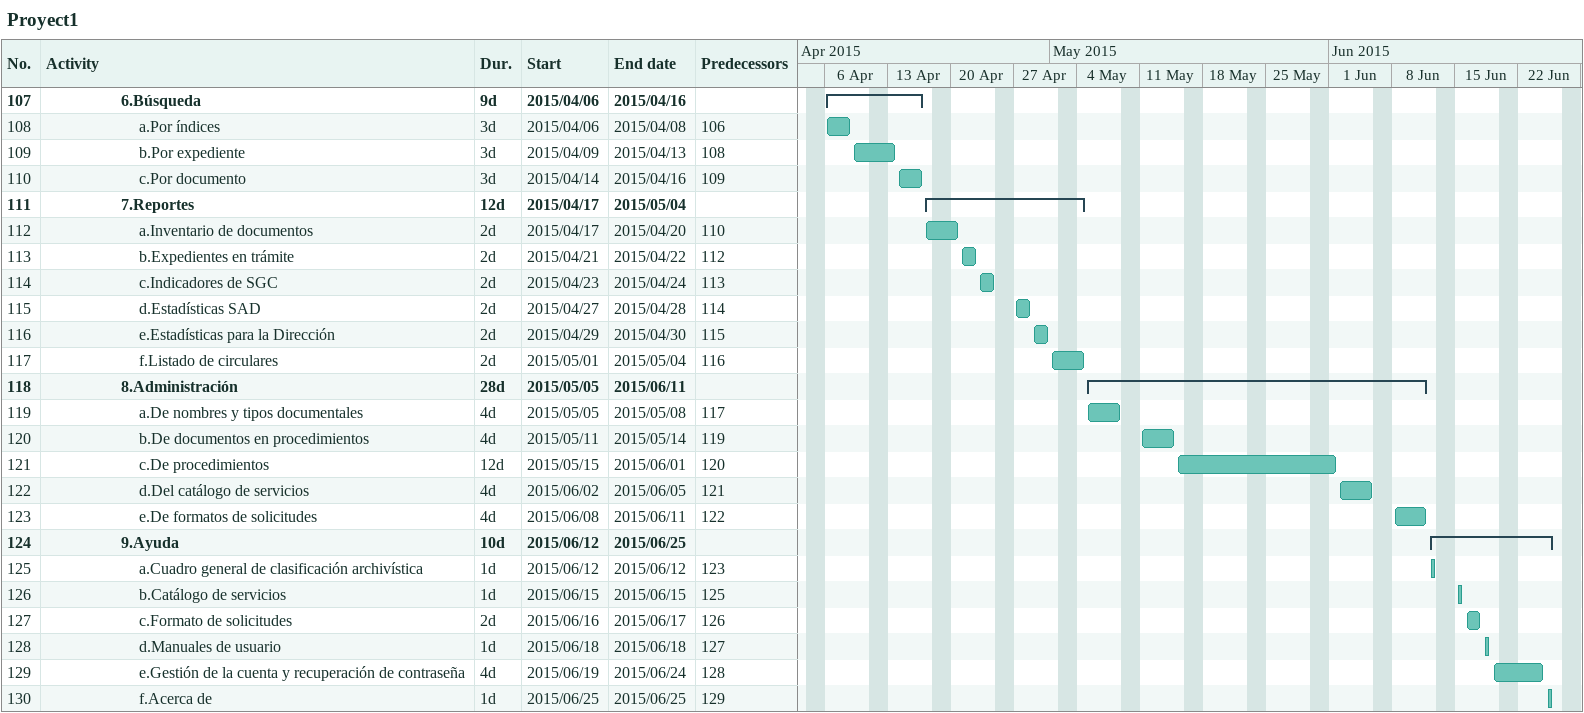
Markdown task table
Proyect1

| ID | Level | Task | Duration | Start | Finish | Predecessors |
|---|---|---|---|---|---|---|
| 107 | 5 | **6.Búsqueda** | 9d | 2015-04-06 | 2015-04-16 |  |
| 108 | 6 | a.Por índices | 3d | 2015-04-06 | 2015-04-08 | 106 |
| 109 | 6 | b.Por expediente | 3d | 2015-04-09 | 2015-04-13 | 108 |
| 110 | 6 | c.Por documento | 3d | 2015-04-14 | 2015-04-16 | 109 |
| 111 | 5 | **7.Reportes** | 12d | 2015-04-17 | 2015-05-04 |  |
| 112 | 6 | a.Inventario de documentos | 2d | 2015-04-17 | 2015-04-20 | 110 |
| 113 | 6 | b.Expedientes en trámite | 2d | 2015-04-21 | 2015-04-22 | 112 |
| 114 | 6 | c.Indicadores de SGC | 2d | 2015-04-23 | 2015-04-24 | 113 |
| 115 | 6 | d.Estadísticas SAD | 2d | 2015-04-27 | 2015-04-28 | 114 |
| 116 | 6 | e.Estadísticas para la Dirección | 2d | 2015-04-29 | 2015-04-30 | 115 |
| 117 | 6 | f.Listado de circulares | 2d | 2015-05-01 | 2015-05-04 | 116 |
| 118 | 5 | **8.Administración** | 28d | 2015-05-05 | 2015-06-11 |  |
| 119 | 6 | a.De nombres y tipos documentales | 4d | 2015-05-05 | 2015-05-08 | 117 |
| 120 | 6 | b.De documentos en procedimientos | 4d | 2015-05-11 | 2015-05-14 | 119 |
| 121 | 6 | c.De procedimientos | 12d | 2015-05-15 | 2015-06-01 | 120 |
| 122 | 6 | d.Del catálogo de servicios | 4d | 2015-06-02 | 2015-06-05 | 121 |
| 123 | 6 | e.De formatos de solicitudes | 4d | 2015-06-08 | 2015-06-11 | 122 |
| 124 | 5 | **9.Ayuda** | 10d | 2015-06-12 | 2015-06-25 |  |
| 125 | 6 | a.Cuadro general de clasificación archivística | 1d | 2015-06-12 | 2015-06-12 | 123 |
| 126 | 6 | b.Catálogo de servicios | 1d | 2015-06-15 | 2015-06-15 | 125 |
| 127 | 6 | c.Formato de solicitudes | 2d | 2015-06-16 | 2015-06-17 | 126 |
| 128 | 6 | d.Manuales de usuario | 1d | 2015-06-18 | 2015-06-18 | 127 |
| 129 | 6 | e.Gestión de la cuenta y recuperación de contraseña | 4d | 2015-06-19 | 2015-06-24 | 128 |
| 130 | 6 | f.Acerca de | 1d | 2015-06-25 | 2015-06-25 | 129 |
